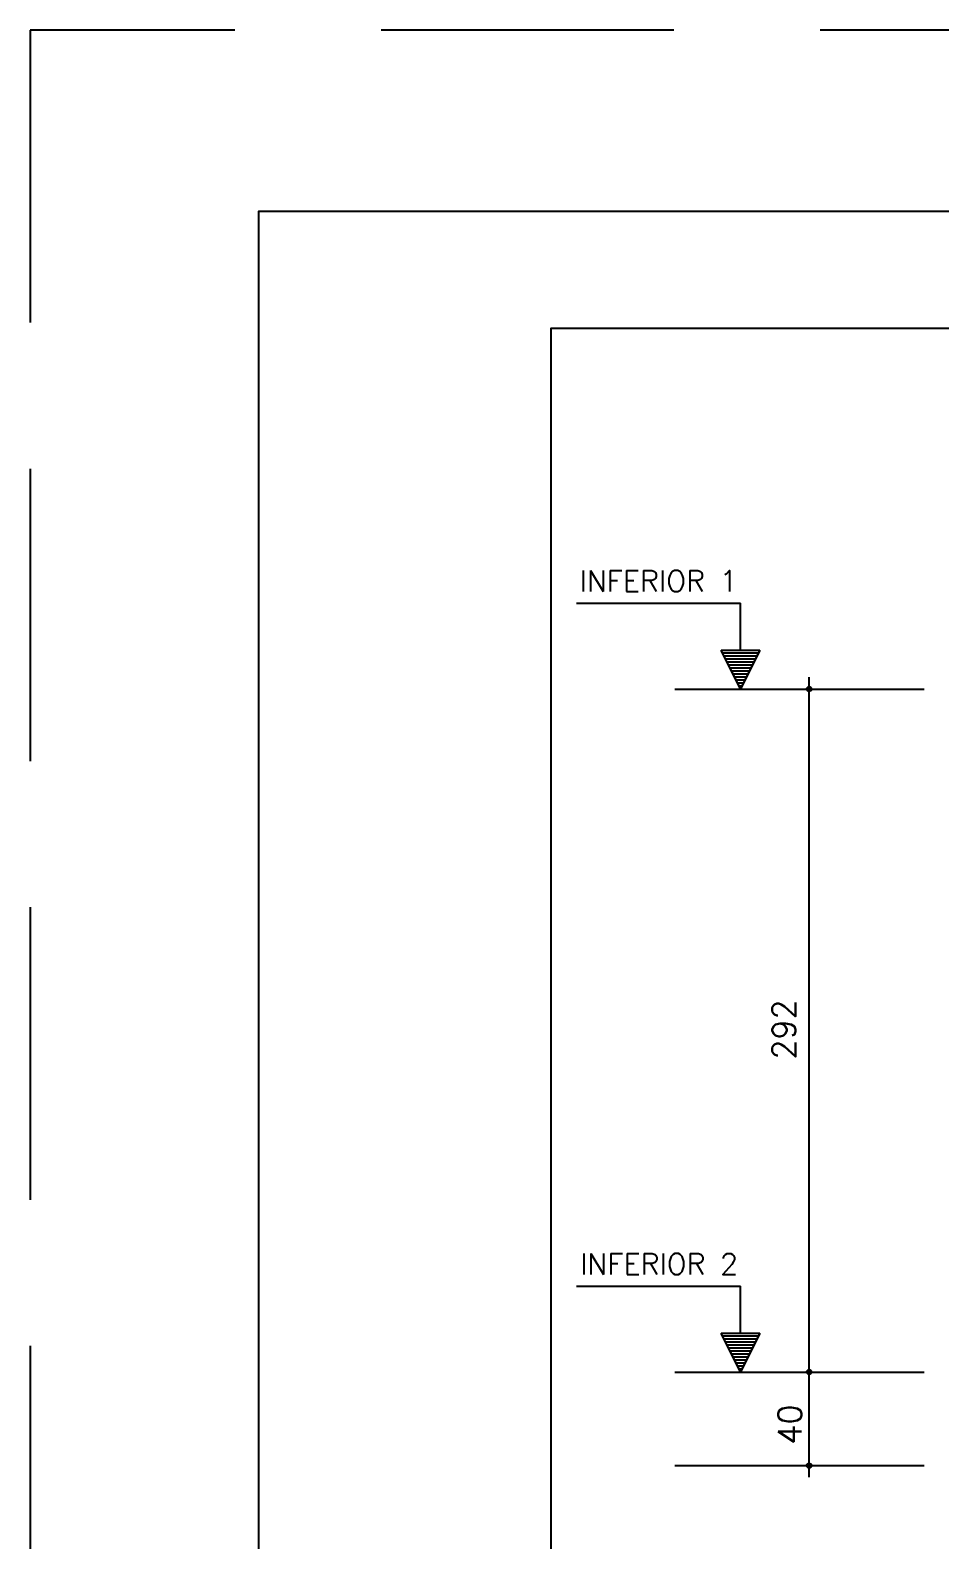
# Model space of a CAD drawing. Extents: x -1.9 to 86, y -1.6 to 60.9.
# Drawn here: x -1.95 to 5.82, y 48.04 to 60.95 of the extents above; entities that cross this region are included whole.
import ezdxf

# ---------------------------------------------------------------- set-up
doc = ezdxf.new("R2010")
doc.units = 0
doc.header["$MEASUREMENT"] = 0
doc.linetypes.add('HIDDEN', pattern=[0.375, 0.25, -0.125])
doc.layers.get('0').update_dxf_attribs({"linetype": 'CONTINUOUS'})
doc.layers.get('Defpoints').update_dxf_attribs({"linetype": 'CONTINUOUS'})
for name, color, linetype in [('ARQ_FOLHA', 7, 'CONTINUOUS'), ('PENA_01', 1, 'CONTINUOUS'), ('PENA_02', 2, 'CONTINUOUS'), ('PENA_03', 3, 'CONTINUOUS')]:
    doc.layers.add(name, color=color, linetype=linetype)
doc.styles.get("Standard").update_dxf_attribs({"font": 'ROMANS.SHX'})

# ---------------------------------------------------------------- blocks, each defined once
blk = doc.blocks.new('FOLHA A1 - 841 X 594')
at = {"layer": 'ARQ_FOLHA', "color": 1}
for points in [[(-841, 0), (0, 0), (0, 594), (-841, 594)], [(-816, 10), (-10, 10), (-10, 584), (-816, 584)]]:
    blk.add_lwpolyline(points, close=True, dxfattribs=at)
at = {"layer": 'Defpoints', "color": 8, "linetype": 'HIDDEN', "ltscale": 100}
blk.add_lwpolyline([(-860.5, 609.5), (-860.5, -15.5), (19.5, -15.5), (19.5, 609.5)], close=True, dxfattribs=at)
blk = doc.blocks.new('*U24')
blk.add_blockref('FOLHA A1 - 841 X 594', (0, 0))

msp = doc.modelspace()

# ---------------------------------------------------------------- linework, layer by layer
at = {"layer": 'PENA_01', "linetype": 'Continuous'}
for p, q in [((3.559722, 55.315337), (5.690585, 55.315337)), ((3.559722, 49.475337), (5.690585, 49.475337)), ((3.559722, 48.675337), (5.690585, 48.675337))]:
    msp.add_line(p, q, dxfattribs=at)
at = {"layer": 'PENA_02', "linetype": 'Continuous'}
for centre, radius in [((4.705868, 55.315337), 0.02), ((4.705868, 55.315337), 0.01), ((4.705868, 49.475337), 0.02), ((4.705868, 49.475337), 0.01), ((4.705868, 48.675337), 0.02), ((4.705868, 48.675337), 0.01)]:
    msp.add_circle(centre, radius, dxfattribs=at)
at = {"layer": 'PENA_03', "linetype": 'Continuous'}
for p, q in [((4.118721, 56.047202), (2.718721, 56.047202)), ((4.118721, 55.647202), (4.118721, 56.047202)), ((4.120121, 55.647202), (4.120121, 56.048602)), ((4.119421, 55.315337), (3.953488, 55.647202)), ((3.953488, 55.647202), (4.118721, 55.647202)), ((4.119421, 55.318459), (3.955744, 55.645811)), ((4.283097, 55.645811), (3.955744, 55.645811)), ((4.285353, 55.647202), (4.119421, 55.315337)), ((4.283097, 55.645812), (4.119421, 55.318458)), ((4.120121, 55.647202), (4.285353, 55.647202)), ((4.272589, 55.621674), (3.966251, 55.621674)), ((4.259825, 55.596146), (3.979016, 55.596146)), ((4.247061, 55.570618), (3.99178, 55.570618)), ((4.234297, 55.54509), (4.004544, 55.54509)), ((4.221533, 55.519562), (4.017308, 55.519562)), ((4.208769, 55.494034), (4.030072, 55.494034)), ((4.196005, 55.468506), (4.042836, 55.468506)), ((4.183241, 55.442978), (4.0556, 55.442978)), ((4.170477, 55.41745), (4.068364, 55.41745)), ((4.157713, 55.391922), (4.081128, 55.391922)), ((4.705868, 48.574804), (4.705868, 55.415337)), ((4.144949, 55.366393), (4.093892, 55.366393)), ((4.132185, 55.340865), (4.106657, 55.340865)), ((4.118721, 50.207202), (2.718721, 50.207202)), ((4.118721, 49.807202), (4.118721, 50.207202)), ((4.120121, 49.807202), (4.120121, 50.208602)), ((4.119421, 49.475337), (3.953488, 49.807202)), ((3.953488, 49.807202), (4.118721, 49.807202)), ((4.119421, 49.478459), (3.955744, 49.805811)), ((4.283097, 49.805811), (3.955744, 49.805811)), ((4.272589, 49.781674), (3.966251, 49.781674)), ((4.259825, 49.756146), (3.979016, 49.756146)), ((4.247061, 49.730618), (3.99178, 49.730618)), ((4.234297, 49.70509), (4.004544, 49.70509)), ((4.285353, 49.807202), (4.119421, 49.475337)), ((4.283097, 49.805812), (4.119421, 49.478458)), ((4.120121, 49.807202), (4.285353, 49.807202)), ((4.221533, 49.679562), (4.017308, 49.679562)), ((4.208769, 49.654034), (4.030072, 49.654034)), ((4.196005, 49.628506), (4.042836, 49.628506)), ((4.183241, 49.602978), (4.0556, 49.602978)), ((4.170477, 49.57745), (4.068364, 49.57745)), ((4.157713, 49.551922), (4.081128, 49.551922)), ((4.144949, 49.526393), (4.093892, 49.526393)), ((4.132185, 49.500865), (4.106657, 49.500865))]:
    msp.add_line(p, q, dxfattribs=at)

# ---------------------------------------------------------------- block references
at = {"xscale": 0.09999999999999938, "yscale": 0.09999999999999938, "zscale": 0.09999999999999938}
msp.add_blockref('*U24', (84.1, -0.001249), dxfattribs=at)

# ---------------------------------------------------------------- texts
at = {"layer": 'PENA_03', "linetype": 'Continuous'}
for s, p in [('INFERIOR 1', (2.744427, 56.149076)), ('INFERIOR 2', (2.748992, 50.309076))]:
    msp.add_text(s, height=0.18, dxfattribs=at).set_placement(p)
for s, p in [('292', (4.591196, 52.146772)), ('40', (4.641432, 48.853825))]:
    msp.add_text(s, height=0.2, rotation=90, dxfattribs=at).set_placement(p)

doc.saveas('drawing.dxf')
